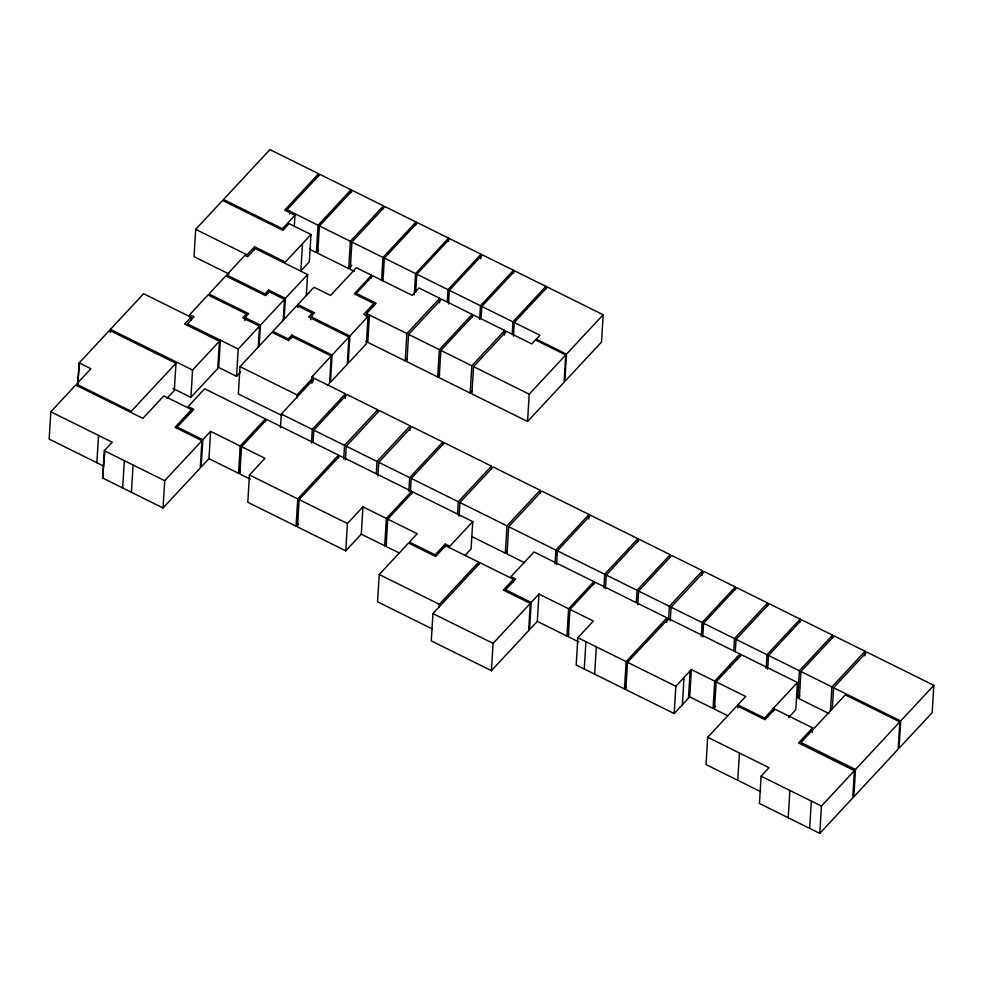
<?xml version="1.0" encoding="UTF-8"?>
<svg xmlns="http://www.w3.org/2000/svg" width="983" height="983" viewBox="0 0 983 983"><rect width="100%" height="100%" fill="white"/><g stroke="black" fill="none" stroke-linecap="round" stroke-linejoin="round"><path stroke-width="1.47" d="M191.353 412.639L191.538 409.604L163.829 395.879L142.904 418.365L75.703 385.066L50.821 411.791L49.15 439.094L103.719 466.126M79.168 362.936L77.866 384.169L79.168 362.936L109.506 330.337L175.969 363.268L174.298 390.57L167.024 398.385M96.862 462.735L98.533 435.432M110.243 332.389L110.428 329.366L143.616 293.72L190.997 317.19L190.813 320.225M191.538 409.604L175.023 427.335L201.945 440.679L200.274 467.982L163.043 507.978L102.65 478.045L104.321 450.742L112.246 442.227L50.821 411.791M104.923 450.091L102.65 478.045M122.654 487.961L124.325 460.658M131.403 492.299L133.074 464.996M163.043 507.978L164.714 480.675L201.945 440.679M189.547 317.669L189.731 314.634L208.04 294.961L246.401 313.97L246.119 318.517M302.506 243.587L300.847 270.89L309.313 261.797L310.984 234.495L289.1 223.645L282.895 230.317L222.6 200.446L195.678 229.358L194.02 256.661L229.186 274.085M173.106 388.555L190.911 397.365L192.582 370.063L219.418 341.236L184.644 324.009L190.997 317.19M210.62 431.365L202.83 439.733L201.159 467.036L208.949 458.668L210.62 431.365L240.196 446.012L238.525 473.315L208.949 458.668M219.418 341.236L217.747 368.539L190.911 397.365M220.389 340.192L218.73 367.495L236.547 376.329L240.614 371.967M236.547 376.329L238.218 349.026L259.524 326.147L242.789 317.853L246.401 313.97M327.511 385.496L329.551 383.309L331.222 356.006L292.295 336.714L288.683 340.585L271.996 332.328L240.024 366.659L238.353 393.962L281.789 415.49M244.914 320.605L245.099 317.57L248.711 313.688L208.961 293.991L225.771 275.928L265.533 295.625L269.145 291.754L284.468 299.348L283.178 320.581M338.336 458.139L338.521 455.104L266.798 419.557L241.548 446.687L239.877 473.99L250.296 479.151M254.376 249.829L254.56 246.794L285.328 262.043L310.984 234.495M241.548 446.687L264.98 458.299L249.461 474.973L247.79 502.276L296.067 526.2L298.156 523.951M258.222 347.38L259.524 326.147M259.131 346.397L260.434 325.164L284.468 299.348M268.457 293.106L268.642 290.071L285.377 298.365L284.087 319.61M265.263 421.928L265.447 418.893L204.685 388.789L188.146 406.557L193.762 409.333L177.259 427.064L202.83 439.733M289.53 214.134L289.715 211.099L286.999 209.76L319.93 174.384L350.992 189.768L350.796 192.803M280.462 427.679L281.298 414.027L314.449 378.418L345.451 393.778L345.168 398.336M294.335 225.832L294.974 215.216L284.689 210.116L318.578 173.721L269.932 149.613L223.485 199.5L282.416 228.707L294.974 215.216M291.632 338.127L291.816 335.105L332.094 355.06L330.423 382.362L347.269 364.263L348.94 336.96L308.662 317.005L312.275 313.122L296.94 305.529L272.905 331.345L288.24 338.938L291.816 335.105M297.665 307.581L297.861 304.546L313.995 287.22L330.571 295.428L356.399 267.695L371.574 275.215L371.39 278.25M296.854 397.943L297.038 394.908L313.036 377.73L311.636 377.03L331.222 356.006M306.303 295.748L307.593 274.515L255.211 248.552L247.642 256.674L244.939 255.334L226.68 274.945L265.041 293.954L268.642 290.071M296.067 526.2L297.738 498.897L338.521 455.104M318.394 176.743L318.578 173.721M411.459 494.363L411.644 491.34L339.958 455.805L299.139 499.597L297.468 526.9L345.758 550.824L361.289 534.15L362.948 506.847L386.393 518.459L384.722 545.762L361.289 534.15M310.739 319.733L310.923 316.698L314.535 312.815L297.861 304.546M312.004 317.681L312.275 313.122M309.633 249.203L316.379 252.57L318.05 225.267L350.992 189.768M383.284 208.9L383.468 205.865L352.418 190.481L319.401 225.943L317.73 253.245L348.707 268.592L351.803 265.275M311.943 383.431L312.311 377.361M312.606 380.237L312.889 375.69M312.766 382.276L313.036 377.73M311.464 443.038L312.299 429.387L345.451 393.778M313.061 442.264L313.798 430.136L346.925 394.515L377.693 409.764L377.509 412.799M348.707 268.592L350.378 241.29L383.468 205.865M415.809 225.021L415.993 221.986L384.943 206.602L351.926 242.051L350.255 269.354L354.298 271.369M368.023 316.477L349.85 335.989L348.179 363.292L366.352 343.78L368.023 316.477L363.759 314.363L373.884 303.489L354.285 293.782L371.574 275.215M343.706 459.024L344.541 445.373L377.693 409.764M345.426 459.872L346.262 446.221L379.413 410.611L410.181 425.86L409.899 430.407M345.758 550.824L347.429 523.521L362.948 506.847M366.34 316.624L366.524 313.589L376.17 303.243L356.288 293.389L372.692 275.768L412.221 295.355L419.041 288.031L439.72 298.279L439.438 302.825M407.257 358.66L405.205 360.859L367.777 342.317L369.448 315.015L366.524 313.589M373.7 306.524L373.884 303.489M381.588 280.192L382.977 257.448L415.993 221.986M382.977 280.88L384.365 258.136L417.382 222.674L448.592 238.132L448.408 241.167M376.28 473.597L377.03 461.469L410.181 425.86M377.902 475.969L378.738 462.317L411.889 426.708L442.817 442.031L442.633 445.066M478.475 565.139L478.66 562.116L445.606 545.737L435.616 556.464L408.535 543.046L379.229 574.514L377.558 601.817L432.225 628.911M464.812 555.665L471.09 548.919L472.762 521.617L412.995 492.004L387.744 519.122L386.073 546.425L399.467 553.06M405.205 360.859L406.876 333.556L439.72 298.279M472.024 317.411L472.209 314.376L441.441 299.127L408.584 334.404L406.913 361.707L437.681 376.956L439.733 374.756M414.273 294.826L415.576 273.593L448.592 238.132M415.698 292.406L416.804 274.208L449.821 238.746L481.031 254.216L480.761 258.762M408.83 491.291L409.665 477.64L442.817 442.031M410.39 492.065L411.226 478.414L444.377 442.805L491.414 466.114L491.23 469.149M437.681 376.956L439.352 349.653L472.209 314.376M504.414 335.019L504.684 330.472L473.708 315.125L440.863 350.403L439.192 377.705L470.169 393.053L472.221 390.853M447.277 301.806L448.027 289.678L481.031 254.216M448.494 303.968L449.329 290.317L482.346 254.867L513.482 270.288L513.298 273.323M432.938 613.589L431.267 640.891L491.402 670.676L528.633 630.693L530.304 603.39L503.382 590.046L513.409 579.282L480.208 562.817L432.938 613.589L493.073 643.374L491.402 670.676M439.18 607.347L439.364 604.312L478.66 562.116M444.98 547.113L445.164 544.078L449.735 546.351L472.762 521.617M457.525 513.851L458.262 501.723L491.414 466.114M459.086 516.186L459.921 502.534L493.073 466.937L540.146 490.259L539.962 493.294M470.169 393.053L471.84 365.75L504.684 330.472M473.548 366.598L471.889 393.9L527.552 421.486L564.07 382.252L565.741 354.949L535.502 339.958L531.815 343.915L506.405 331.32L473.548 366.598L529.21 394.183L527.552 421.486M479.63 319.401L480.466 305.75L513.482 270.288M481.068 318.553L481.817 306.413L514.834 270.964L545.884 286.348L545.7 289.383M512.204 333.974L512.942 321.846L545.884 286.348M513.458 336.161L514.293 322.51L547.31 287.061L603.181 314.744L601.51 342.047L564.82 381.453L566.491 354.15L603.181 314.744M471.705 536.509L505.323 553.171L506.995 525.868L540.146 490.259M588.731 519.024L589.001 514.465L541.83 491.095L508.678 526.691L507.007 553.994L524.529 562.681M513.224 582.305L513.409 579.282M538.979 594.064L531.189 602.444L529.518 629.747L537.308 621.367L538.979 594.064L568.604 608.747L566.933 636.05L537.308 621.367M555.014 563.726L555.85 550.075L589.001 514.465M556.538 564.475L557.373 550.824L590.525 515.227L637.869 538.684L637.684 541.719M666.658 622.386L666.929 617.828L595.207 582.292L569.956 609.411L568.285 636.714L578.704 641.887M569.956 609.411L593.4 621.035L577.869 637.709L576.198 665.012L624.488 688.936L626.576 686.687M584.258 669.005L585.929 641.702M593.671 584.664L593.855 581.629L533.99 551.954L510.963 576.689L515.694 579.024L505.667 589.8L531.189 602.444M594.654 674.154L596.325 646.851M603.881 587.945L604.717 574.293L637.869 538.684M605.442 588.706L606.278 575.055L639.429 539.458L670.197 554.695L670.013 557.73M624.488 688.936L626.146 661.633L666.929 617.828M739.818 657.074L740.002 654.039L668.489 618.602L627.498 662.309L625.839 689.611L674.166 713.56L689.697 696.886L691.368 669.583L714.752 681.158L713.08 708.46L689.697 696.886M636.296 602.444L637.045 590.304L670.197 554.695M637.77 604.729L638.606 591.078L671.758 555.469L702.526 570.718L702.243 575.264M668.538 619.978L669.374 606.327L702.526 570.718M670.246 620.826L671.082 607.175L704.233 571.565L735.259 586.937L735.063 589.972M674.166 713.56L675.837 686.257L691.368 669.583M682.374 704.75L684.045 677.447M688.456 698.225L690.127 670.922M701.272 636.198L702.108 622.546L735.259 586.937M702.734 636.923L703.57 623.271L736.722 587.662L767.637 602.984L767.453 606.019M812.327 732.421L812.609 727.875L774.837 709.148L765.02 719.691L737.004 705.806L707.699 737.275L706.027 764.577L760.633 791.634M788.698 717.393L795.763 709.8L797.434 682.497L741.415 654.739L716.152 681.858L714.494 709.161L727.911 715.808M729.939 667.543L730.123 664.508L740.002 654.039M733.748 650.721L734.485 638.594L767.637 602.984M735.309 651.496L736.046 639.368L769.197 603.759L800.174 619.106L799.99 622.141M737.385 659.63L737.569 656.595M737.692 707.895L737.877 704.86L745.679 696.492L716.152 681.858M737.766 780.305L739.437 753.003M766.187 668.366L767.023 654.715L800.174 619.106M707.699 737.275L769.025 767.662L761.1 776.189L759.429 803.492L819.761 833.387L852.74 797.963L854.411 770.66L798.54 742.976L812.609 727.875M767.698 669.116L768.534 655.464L801.686 619.855L832.564 635.153L832.38 638.188M773.326 708.399L773.13 711.434L773.326 708.399L797.434 682.497M774.026 710.476L774.211 707.453M788.219 817.758L789.89 790.455M832.564 635.153L799.412 670.762L797.741 698.065L799.806 695.841M864.807 655.821L865.089 651.274L834.125 635.927L800.973 671.536L799.302 698.839L828.915 713.511M809.673 828.399L811.344 801.096M819.761 833.387L821.432 806.085L854.411 770.66M830.451 711.151L831.937 686.884L865.089 651.274M832.306 708.94L833.596 687.707L866.748 652.098L933.85 685.348L932.179 712.65L899.027 748.26L900.698 720.957L933.85 685.348M855.493 769.505L853.822 796.808L898.155 749.193L899.826 721.891L845.306 694.883L800.973 742.484L855.493 769.505L899.826 721.891M714.752 681.158L730.123 664.508M713.08 708.46L715.133 706.249M773.437 708.46L764.541 718.082L737.877 704.86M316.379 252.57L318.443 250.358M254.56 246.794L247.089 254.83L195.678 229.358M175.969 363.268L131.255 411.287L76.527 384.169L90.915 368.723L79.267 362.948M285.377 298.365L307.593 274.515M240.196 446.012L265.447 418.893M332.094 355.06L348.94 336.96M238.525 473.315L240.54 471.152M386.393 518.459L411.644 491.34M384.722 545.762L386.749 543.587M529.21 394.183L565.741 354.949M445.164 544.078L435.137 554.854L409.419 542.1L417.21 533.732L387.744 519.122M505.323 553.171L507.4 550.947M493.073 643.374L530.304 603.39M568.604 608.747L593.855 581.629M566.933 636.05L568.96 633.875M365.836 341.371L367.777 342.317M319.401 225.943L350.378 241.29M351.926 242.051L382.977 257.448M384.365 258.136L415.576 273.593M416.804 274.208L448.027 289.678M449.329 290.317L480.466 305.75M481.817 306.413L512.942 321.846M514.293 322.51L539.925 335.215L536.239 339.16L566.491 354.15M369.448 315.015L406.876 333.556M408.584 334.404L439.352 349.653M440.863 350.403L471.84 365.75M310.923 316.698L349.85 335.989M245.099 317.57L260.434 325.164M189.731 314.634L194.044 316.772L187.446 323.862L238.218 349.026M240.024 366.659L297.038 394.908M110.428 329.366L192.582 370.063M281.298 414.027L312.299 429.387M313.798 430.136L344.541 445.373M346.262 446.221L377.03 461.469M378.738 462.317L409.665 477.64M411.226 478.414L458.262 501.723M459.921 502.534L506.995 525.868M508.678 526.691L555.85 550.075M557.373 550.824L604.717 574.293M606.278 575.055L637.045 590.304M638.606 591.078L669.374 606.327M671.082 607.175L702.108 622.546M703.57 623.271L734.485 638.594M736.046 639.368L767.023 654.715M768.534 655.464L799.412 670.762M800.973 671.536L831.937 686.884M833.596 687.707L900.698 720.957M249.461 474.973L297.738 498.897M299.139 499.597L347.429 523.521M577.869 637.709L626.146 661.633M627.498 662.309L675.837 686.257M379.229 574.514L439.364 604.312M104.321 450.742L164.714 480.675M761.1 776.189L821.432 806.085M289.715 211.099L318.05 225.267"/></g></svg>
